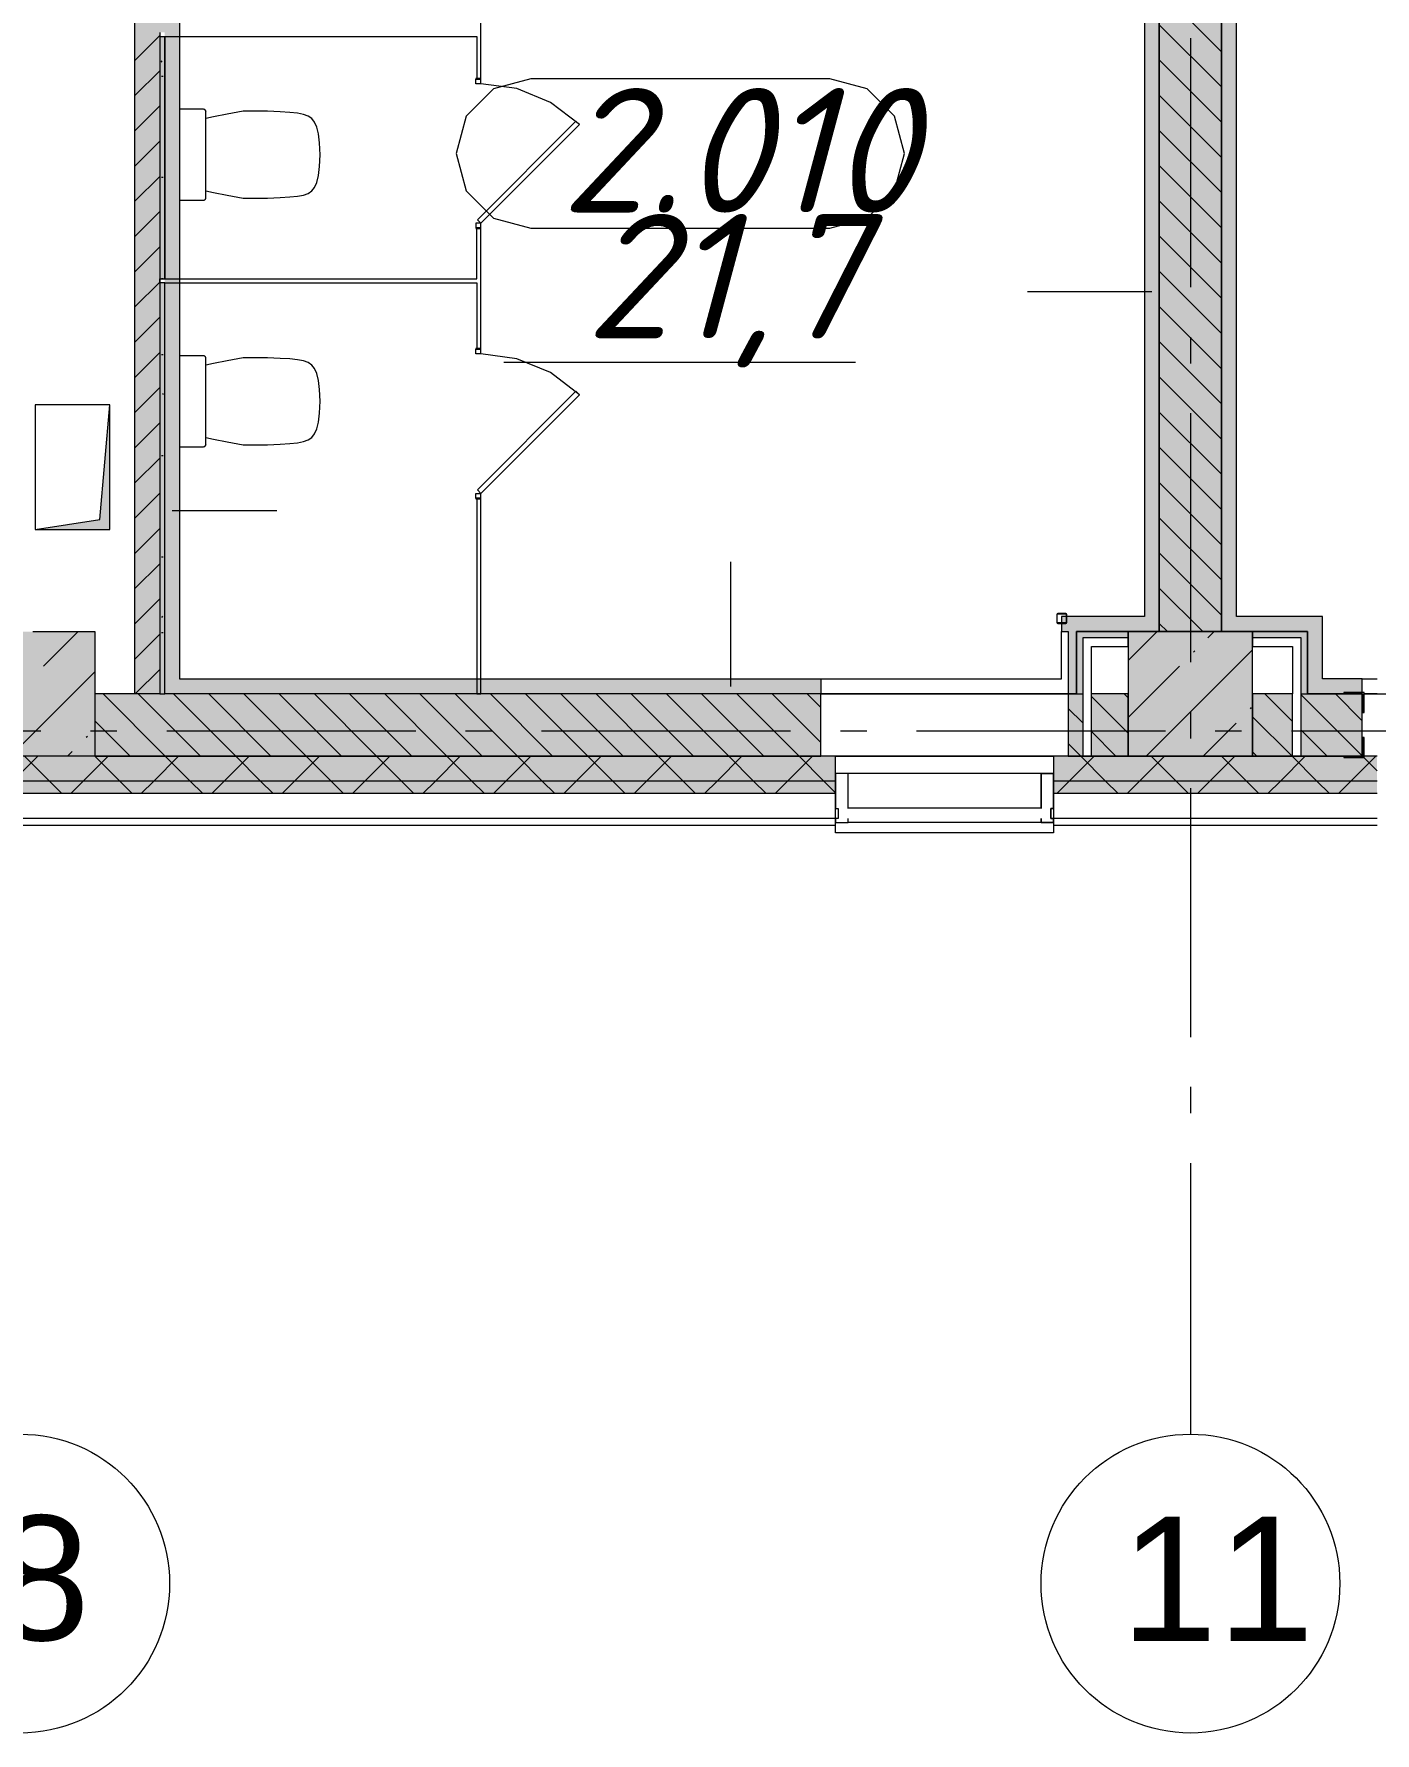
# Model space of a CAD drawing. Header units: millimetres. Extents: x -537608 to 253996, y -217170 to 186033.
# Drawn here: x -352606 to -347220, y -3124 to 3699 of the extents above; entities that cross this region are included whole.
import ezdxf

# ---------------------------------------------------------------- set-up
doc = ezdxf.new("R2010")
doc.units = ezdxf.units.MM
doc.layers.add('PDF _Геометрия', color=7, linetype='Continuous')
doc.layers.add('PDF _Текст', color=7, linetype='Continuous')
doc.layers.add('PDF _Сплошная заливка', color=7, linetype='Continuous', true_color=0xffffff)
doc.styles.add('PDF ArialMT', font='arial.ttf')
doc.styles.add('PDF ISOCPEUR Italic', font='isocpeui.ttf')

msp = doc.modelspace()

# ---------------------------------------------------------------- hatches: boundary and pattern name
at = {"layer": 'PDF _Сплошная заливка', "transparency": 33554559}
h = msp.add_hatch(color=256, dxfattribs=at)
h.paths.add_polyline_path([(-352101.3668, 1049.3435), (-352081.3702, 1049.3435), (-352081.3702, 2699.3441), (-352101.3668, 2699.3441), (-352101.3668, 1678.1138)], flags=0)
h.paths.add_polyline_path([(-352101.3668, 2715.3448), (-352081.3702, 2715.3448), (-352081.3702, 3689.3457), (-352101.3668, 3689.3457), (-352101.3668, 3102.0822)], flags=0)
h.paths.add_polyline_path([(-352101.3668, 3705.3443), (-352081.3702, 3705.3443), (-352081.3702, 4679.3452), (-352101.3668, 4679.3452), (-352101.3668, 3814.0642)], flags=0)
h.paths.add_polyline_path([(-352101.3668, 4779.3435), (-352081.3702, 4779.3435), (-352081.3702, 5129.345), (-352101.3668, 5129.345)], flags=0)
h.paths.add_polyline_path([(-352101.3668, 5229.3454), (-352081.3702, 5229.3454), (-352081.3702, 8549.3454), (-352101.3668, 8549.3454), (-352101.3668, 5238.0326)], flags=0)
for points in [[(-348086.3652, 1299.3446), (-347836.3727, 1299.3446), (-347836.3727, 8299.3443), (-348086.3652, 8299.3443), (-348086.3652, 1678.1138)], [(-352861.3684, 799.3446), (-352361.3662, 799.3446), (-352361.3662, 1299.3446), (-352861.3684, 1299.3446), (-352861.3684, 966.1296)], [(-348211.3657, 799.3446), (-347711.3722, 799.3446), (-347711.3722, 1299.3446), (-348211.3657, 1299.3446), (-348211.3657, 966.1296)]]:
    msp.add_hatch(color=256, dxfattribs=at).paths.add_polyline_path(points)
at = {"layer": 'PDF _Сплошная заливка', "true_color": 0xff7d7d, "transparency": 33554559}
for points in [[(-347776.3656, 1359.3452), (-347776.3656, 8299.3443), (-347836.3727, 8299.3443), (-347836.3727, 1359.3452), (-347816.6086, 1359.3452)], [(-347816.6086, 1299.3446), (-347491.3661, 1299.3446), (-347491.3661, 1359.3452), (-347836.3727, 1359.3452), (-347836.3727, 1299.3446)]]:
    msp.add_hatch(color=11, dxfattribs=at).paths.add_polyline_path(points)
at = {"layer": 'PDF _Сплошная заливка', "true_color": 0x2254ff, "transparency": 33554559}
for points in [[(-352081.3702, 1109.3442), (-352021.3717, 1109.3442), (-352021.3717, 4599.3436), (-352081.3702, 4599.3436), (-352081.3702, 1678.1138)], [(-348146.3723, 1299.3446), (-348086.3652, 1299.3446), (-348086.3652, 4599.3436), (-348146.3723, 4599.3436), (-348146.3723, 1359.3452)], [(-348451.8679, 1299.3446), (-348146.3723, 1299.3446), (-348146.3723, 1359.3452), (-348478.866, 1359.3452), (-348478.866, 1299.3446)], [(-349445.8698, 1049.3435), (-349445.8698, 1109.3442), (-352081.3702, 1109.3442), (-352081.3702, 1049.3435), (-349911.5538, 1049.3435)]]:
    msp.add_hatch(color=160, dxfattribs=at).paths.add_polyline_path(points)
at = {"layer": 'PDF _Сплошная заливка', "true_color": 0xe2e2e2, "transparency": 33554559}
msp.add_hatch(color=254, dxfattribs=at).paths.add_polyline_path([(-352425.4899, 1709.3445), (-352301.3677, 1709.3445), (-352301.3677, 2209.3445), (-352341.3696, 1749.3443), (-352601.369, 1709.3445)])
at = {"layer": 'PDF _Сплошная заливка', "true_color": 0x77b143, "transparency": 33554559}
for points in [[(-348235.5994, 1274.3445), (-348211.3657, 1274.3445), (-348211.3657, 1299.3446), (-348393.8674, 1299.3446), (-348393.8674, 1274.3445), (-348358.8689, 1274.3445)], [(-347516.3662, 1274.3445), (-347491.3661, 1274.3445), (-347491.3661, 1299.3446), (-347711.3722, 1299.3446), (-347711.3722, 1274.3445)], [(-347516.3662, 1049.3435), (-347491.3661, 1049.3435), (-347491.3661, 1274.3445), (-347516.3662, 1274.3445), (-347516.3662, 1239.3438)]]:
    msp.add_hatch(color=75, dxfattribs=at).paths.add_polyline_path(points)
at = {"layer": 'PDF _Сплошная заливка', "true_color": 0xff7d7d, "transparency": 33554559}
h = msp.add_hatch(color=11, dxfattribs=at)
h.paths.add_polyline_path([(-345271.3687, 1049.3435), (-345271.3687, 1109.3442), (-345450.9251, 1109.3442), (-345450.9251, 1049.3435)], flags=0)
h.paths.add_polyline_path([(-347397.6265, 1049.3435), (-347270.9208, 1049.3435), (-347270.9208, 1109.3442), (-347491.3661, 1109.3442), (-347491.3661, 1049.3435)], flags=0)
at = {"layer": 'PDF _Сплошная заливка', "transparency": 33554559}
h = msp.add_hatch(color=256, dxfattribs=at)
h.paths.add_polyline_path([(-349911.5538, 799.3446), (-349445.8698, 799.3446), (-349445.8698, 1049.3435), (-352361.3662, 1049.3435), (-352361.3662, 799.3446), (-351587.5169, 799.3446)], flags=0)
h.paths.add_polyline_path([(-348211.3657, 799.3446), (-348211.3657, 1049.3435), (-348358.8689, 1049.3435), (-348358.8689, 799.3446), (-348235.5994, 799.3446)], flags=0)
h.paths.add_polyline_path([(-348451.8679, 799.3446), (-348393.8674, 799.3446), (-348393.8674, 1049.3435), (-348451.8679, 1049.3435), (-348451.8679, 966.1296)], flags=0)
h = msp.add_hatch(color=256, dxfattribs=at)
h.paths.add_polyline_path([(-345211.3701, 799.3446), (-345211.3701, 1049.3435), (-345450.9251, 1049.3435), (-345450.9251, 799.3446)], flags=0)
h.paths.add_polyline_path([(-347711.3722, 799.3446), (-347551.3646, 799.3446), (-347551.3646, 1049.3435), (-347711.3722, 1049.3435), (-347711.3722, 966.1296)], flags=0)
h.paths.add_polyline_path([(-347270.9208, 799.3446), (-347270.9208, 1049.3435), (-347516.3662, 1049.3435), (-347516.3662, 799.3446), (-347397.6265, 799.3446)], flags=0)
h = msp.add_hatch(color=256, dxfattribs=at)
h.paths.add_polyline_path([(-291511.3559, 699.3442), (-291511.3559, 799.3446), (-297824.3565, 799.3446), (-297824.3565, 699.3442), (-291561.3561, 699.3442)], flags=0)
h.paths.add_polyline_path([(-298961.3577, 699.3442), (-298699.356, 699.3442), (-298699.356, 799.3446), (-298961.3577, 799.3446), (-298961.3577, 787.667)], flags=0)
h.paths.add_polyline_path([(-300942.9067, 699.3442), (-299461.3555, 699.3442), (-299461.3555, 799.3446), (-300942.9067, 799.3446)], flags=0)
h.paths.add_polyline_path([(-301942.9067, 699.3442), (-301942.9067, 799.3446), (-303150.9122, 799.3446), (-303150.9122, 699.3442), (-302146.8044, 699.3442)], flags=0)
h.paths.add_polyline_path([(-307970.9122, 699.3442), (-307970.9122, 799.3446), (-309150.912, 799.3446), (-309150.912, 699.3442), (-308012.6536, 699.3442)], flags=0)
h.paths.add_polyline_path([(-305498.7176, 699.3442), (-304970.9123, 699.3442), (-304970.9123, 799.3446), (-306150.9121, 799.3446), (-306150.9121, 699.3442)], flags=0)
h.paths.add_polyline_path([(-310970.912, 699.3442), (-310970.912, 799.3446), (-312150.9119, 799.3446), (-312150.9119, 699.3442), (-311364.5669, 699.3442)], flags=0)
h.paths.add_polyline_path([(-313970.9119, 699.3442), (-313970.9119, 799.3446), (-315150.9119, 799.3446), (-315150.9119, 699.3442), (-314716.4758, 699.3442)], flags=0)
h.paths.add_polyline_path([(-318150.9161, 699.3442), (-316970.9161, 699.3442), (-316970.9161, 799.3446), (-318150.9161, 799.3446)], flags=0)
h.paths.add_polyline_path([(-320163.3342, 699.3442), (-319970.916, 699.3442), (-319970.916, 799.3446), (-321450.9172, 799.3446), (-321450.9172, 699.3442), (-320582.325, 699.3442)], flags=0)
h.paths.add_polyline_path([(-324450.9171, 699.3442), (-323270.9173, 699.3442), (-323270.9173, 799.3446), (-324450.9171, 799.3446)], flags=0)
h.paths.add_polyline_path([(-326270.9172, 699.3442), (-326270.9172, 799.3446), (-327450.917, 799.3446), (-327450.917, 699.3442), (-326448.1699, 699.3442)], flags=0)
h.paths.add_polyline_path([(-329270.9171, 699.3442), (-329270.9171, 799.3446), (-330450.9212, 799.3446), (-330450.9212, 699.3442), (-329381.0923, 699.3442)], flags=0)
h.paths.add_polyline_path([(-333151.992, 699.3442), (-332270.917, 699.3442), (-332270.917, 799.3446), (-333450.9168, 799.3446), (-333450.9168, 699.3442)], flags=0)
h.paths.add_polyline_path([(-335270.9212, 699.3442), (-335270.9212, 799.3446), (-336450.9211, 799.3446), (-336450.9211, 699.3442), (-335665.928, 699.3442)], flags=0)
h.paths.add_polyline_path([(-338270.9168, 699.3442), (-338270.9168, 799.3446), (-339511.363, 799.3446), (-339511.363, 699.3442), (-339017.8456, 699.3442)], flags=0)
h.paths.add_polyline_path([(-341211.3702, 699.3442), (-341211.3702, 799.3446), (-342511.3672, 799.3446), (-342511.3672, 699.3442), (-341531.7729, 699.3442)], flags=0)
h.paths.add_polyline_path([(-344464.6997, 699.3442), (-344211.3658, 699.3442), (-344211.3658, 799.3446), (-345511.3714, 799.3446), (-345511.3714, 699.3442), (-344883.6905, 699.3442)], flags=0)
h.paths.add_polyline_path([(-348511.367, 699.3442), (-347211.3701, 699.3442), (-347211.3701, 799.3446), (-348511.367, 799.3446)], flags=0)
h.paths.add_polyline_path([(-349911.5538, 699.3442), (-349386.3707, 699.3442), (-349386.3707, 799.3446), (-359224.3735, 799.3446), (-359224.3735, 699.3442), (-351587.5169, 699.3442)], flags=0)
h.paths.add_polyline_path([(-360805.2708, 699.3442), (-360099.3686, 699.3442), (-360099.3686, 799.3446), (-368361.3744, 799.3446), (-368361.3744, 699.3442), (-361643.2523, 699.3442)], flags=0)
h = msp.add_hatch(color=256, dxfattribs=at)
h.paths.add_polyline_path([(-291672.0805, 649.3439), (-291561.3561, 649.3439), (-291561.3561, 699.3442), (-297824.3565, 699.3442), (-297824.3565, 649.3439), (-291688.3546, 649.3439)], flags=0)
h.paths.add_polyline_path([(-299632.8727, 649.3439), (-299461.3555, 649.3439), (-299461.3555, 699.3442), (-300942.9067, 699.3442), (-300942.9067, 649.3439), (-300470.8499, 649.3439)], flags=0)
h.paths.add_polyline_path([(-298699.356, 649.3439), (-298699.356, 699.3442), (-298961.3577, 699.3442), (-298961.3577, 649.3439), (-298794.8955, 649.3439)], flags=0)
h.paths.add_polyline_path([(-301942.9067, 649.3439), (-301942.9067, 699.3442), (-303150.9122, 699.3442), (-303150.9122, 649.3439), (-302146.8044, 649.3439)], flags=0)
h.paths.add_polyline_path([(-304970.9123, 649.3439), (-304970.9123, 699.3442), (-306150.9121, 699.3442), (-306150.9121, 649.3439), (-305498.7176, 649.3439)], flags=0)
h.paths.add_polyline_path([(-307970.9122, 649.3439), (-307970.9122, 699.3442), (-309150.912, 699.3442), (-309150.912, 649.3439), (-308012.6536, 649.3439)], flags=0)
h.paths.add_polyline_path([(-310970.912, 649.3439), (-310970.912, 699.3442), (-312150.9119, 699.3442), (-312150.9119, 649.3439), (-311364.5669, 649.3439)], flags=0)
h.paths.add_polyline_path([(-313970.9119, 649.3439), (-313970.9119, 699.3442), (-315150.9119, 699.3442), (-315150.9119, 649.3439), (-314716.4758, 649.3439)], flags=0)
h.paths.add_polyline_path([(-320163.3342, 649.3439), (-319970.916, 649.3439), (-319970.916, 699.3442), (-321450.9172, 699.3442), (-321450.9172, 649.3439), (-320582.325, 649.3439)], flags=0)
h.paths.add_polyline_path([(-318150.9161, 649.3439), (-316970.9161, 649.3439), (-316970.9161, 699.3442), (-318150.9161, 699.3442)], flags=0)
h.paths.add_polyline_path([(-323270.9173, 649.3439), (-323270.9173, 699.3442), (-324450.9171, 699.3442), (-324450.9171, 649.3439), (-323934.2382, 649.3439)], flags=0)
h.paths.add_polyline_path([(-326448.1699, 649.3439), (-326270.9172, 649.3439), (-326270.9172, 699.3442), (-327450.917, 699.3442), (-327450.917, 649.3439), (-327286.1471, 649.3439)], flags=0)
h.paths.add_polyline_path([(-329381.0923, 649.3439), (-329270.9171, 649.3439), (-329270.9171, 699.3442), (-330450.9212, 699.3442), (-330450.9212, 649.3439), (-329800.0831, 649.3439)], flags=0)
h.paths.add_polyline_path([(-332270.917, 649.3439), (-332270.917, 699.3442), (-333450.9168, 699.3442), (-333450.9168, 649.3439), (-332314.0191, 649.3439)], flags=0)
h.paths.add_polyline_path([(-335665.928, 649.3439), (-335270.9212, 649.3439), (-335270.9212, 699.3442), (-336450.9211, 699.3442), (-336450.9211, 649.3439)], flags=0)
h.paths.add_polyline_path([(-339017.8456, 649.3439), (-338270.9168, 649.3439), (-338270.9168, 699.3442), (-339511.363, 699.3442), (-339511.363, 649.3439)], flags=0)
h.paths.add_polyline_path([(-341531.7729, 649.3439), (-341211.3702, 649.3439), (-341211.3702, 699.3442), (-342511.3672, 699.3442), (-342511.3672, 649.3439), (-342369.7545, 649.3439)], flags=0)
h.paths.add_polyline_path([(-344211.3658, 649.3439), (-344211.3658, 699.3442), (-345511.3714, 699.3442), (-345511.3714, 649.3439), (-344464.6997, 649.3439)], flags=0)
h.paths.add_polyline_path([(-347397.6265, 649.3439), (-347211.3701, 649.3439), (-347211.3701, 699.3442), (-348511.367, 699.3442), (-348511.367, 649.3439), (-348235.5994, 649.3439)], flags=0)
h.paths.add_polyline_path([(-349386.3707, 649.3439), (-349386.3707, 699.3442), (-359224.3735, 699.3442), (-359224.3735, 649.3439), (-349911.5538, 649.3439)], flags=0)
h.paths.add_polyline_path([(-360099.3686, 649.3439), (-360099.3686, 699.3442), (-368461.3748, 699.3442), (-368461.3748, 649.3439), (-360805.2708, 649.3439)], flags=0)

# ---------------------------------------------------------------- linework, layer by layer
at = {"layer": 'PDF _Геометрия', "lineweight": 9}
for p, q in [((-352201.3673, 1049.3435), (-352201.3673, 8549.3454)), ((-347836.3727, 8299.3443), (-347836.3727, 1359.3452)), ((-347836.3727, 1359.3452), (-347836.3727, 8299.3443)), ((-347776.3656, 1359.3452), (-347776.3656, 8239.3458)), ((-348086.3652, 4659.3443), (-348086.3652, 1299.3446)), ((-352021.3717, 4599.3436), (-352021.3717, 1109.3442)), ((-348146.3723, 4599.3436), (-348146.3723, 1359.3452)), ((-348086.3652, 1299.3446), (-348086.3652, 4599.3436)), ((-350811.3682, 3519.3441), (-350811.3682, 3914.3445)), ((-347836.3727, 3627.9929), (-348086.3652, 3877.9919)), ((-352201.3673, 3593.1883), (-352101.3668, 3693.1866)), ((-352101.3668, 3705.3443), (-352101.3668, 3689.3457)), ((-352101.3668, 3705.3443), (-352101.3668, 3689.3457)), ((-352101.3668, 3689.3457), (-352081.3702, 3689.3457)), ((-352101.3668, 3689.3457), (-352101.3668, 2715.3448)), ((-352081.3702, 3689.3457), (-352081.3702, 2715.3448)), ((-352081.3702, 2715.3448), (-352081.3702, 3689.3457)), ((-352081.3702, 3689.3457), (-350827.369, 3689.3457)), ((-350827.369, 3689.3457), (-350827.369, 3519.3441)), ((-347836.3727, 3486.5718), (-348086.3652, 3736.5708)), ((-352201.3673, 3451.7651), (-352101.3668, 3551.7655)), ((-347836.3727, 3345.1486), (-348086.3652, 3595.1497)), ((-350831.3735, 3499.3453), (-350831.3735, 3519.3441)), ((-350811.3682, 3499.3453), (-350831.3735, 3499.3453)), ((-350811.3682, 3499.3453), (-350811.3682, 3519.3441)), ((-350666.4314, 3480.2637), (-350811.3682, 3499.3453)), ((-350531.3722, 3424.3191), (-350666.4314, 3480.2637)), ((-350415.3882, 3335.3247), (-350531.3722, 3424.3191)), ((-347836.3727, 3203.7274), (-348086.3652, 3453.7286)), ((-352201.3673, 3310.3439), (-352101.3668, 3410.3444)), ((-350825.5088, 2953.4874), (-350429.5288, 3349.4674)), ((-350429.5288, 3349.4674), (-350415.3882, 3335.3247)), ((-350415.3882, 3335.3247), (-350811.3682, 2939.3447)), ((-347836.3727, 3062.3063), (-348086.3652, 3312.3074)), ((-352201.3673, 3168.9228), (-352101.3668, 3268.9232)), ((-347836.3727, 2920.8852), (-348086.3652, 3170.8863)), ((-352201.3673, 3027.5017), (-352101.3668, 3127.5021)), ((-347836.3727, 2779.4641), (-348086.3652, 3029.4652)), ((-352201.3673, 2886.0806), (-352101.3668, 2986.081)), ((-350811.3682, 2939.3447), (-350831.3735, 2939.3447)), ((-350831.3735, 2939.3447), (-350831.3735, 2919.3437)), ((-350811.3682, 2939.3447), (-350825.5088, 2953.4874)), ((-350811.3682, 2919.3437), (-350811.3682, 2939.3447)), ((-350827.369, 2715.3448), (-350827.369, 2919.3437)), ((-350811.3682, 2434.3455), (-350811.3682, 2919.3437)), ((-347836.3727, 2638.043), (-348086.3652, 2888.0419)), ((-352201.3673, 2744.6595), (-352101.3668, 2844.6599)), ((-347836.3727, 2496.6219), (-348086.3652, 2746.6208)), ((-352201.3673, 2603.2384), (-352101.3668, 2703.2366)), ((-352101.3668, 2699.3441), (-352101.3668, 2715.3448)), ((-352101.3668, 2715.3448), (-352081.3702, 2715.3448)), ((-352101.3668, 2715.3448), (-352101.3668, 2699.3441)), ((-352081.3702, 2699.3441), (-352101.3668, 2699.3441)), ((-352101.3668, 2699.3441), (-352101.3668, 1049.3435)), ((-352081.3702, 2715.3448), (-350827.369, 2715.3448)), ((-352081.3702, 1109.3442), (-352081.3702, 2699.3441)), ((-352081.3702, 1109.3442), (-352081.3702, 2699.3441)), ((-352081.3702, 2699.3441), (-350827.369, 2699.3441)), ((-350827.369, 2699.3441), (-350827.369, 2434.3455)), ((-348116.3688, 2664.3822), (-348616.3709, 2664.3822)), ((-347836.3727, 2355.2008), (-348086.3652, 2605.1997)), ((-352201.3673, 2461.8172), (-352101.3668, 2561.8155)), ((-347836.3727, 2213.7775), (-348086.3652, 2463.7786)), ((-352201.3673, 2320.394), (-352101.3668, 2420.3943)), ((-350831.3735, 2414.3446), (-350831.3735, 2434.3455)), ((-350811.3682, 2414.3446), (-350831.3735, 2414.3446)), ((-350811.3682, 2414.3446), (-350811.3682, 2434.3455)), ((-350666.4314, 2395.263), (-350811.3682, 2414.3446)), ((-350531.3722, 2339.3184), (-350666.4314, 2395.263)), ((-350415.3882, 2250.3239), (-350531.3722, 2339.3184)), ((-347836.3727, 2072.3564), (-348086.3652, 2322.3574)), ((-352201.3673, 2178.9728), (-352101.3668, 2278.9732)), ((-350825.5088, 1868.4867), (-350429.5288, 2264.4667)), ((-350429.5288, 2264.4667), (-350415.3882, 2250.3239)), ((-350811.3682, 1854.3439), (-350415.3882, 2250.3239)), ((-352201.3673, 2037.5517), (-352101.3668, 2137.5521)), ((-347836.3727, 1930.9353), (-348086.3652, 2180.9363)), ((-352201.3673, 1896.1306), (-352101.3668, 1996.131)), ((-347836.3727, 1789.5141), (-348086.3652, 2039.5152)), ((-352201.3673, 1754.7095), (-352101.3668, 1854.7099)), ((-350831.3735, 1834.3451), (-350831.3735, 1854.3439)), ((-350831.3735, 1854.3439), (-350811.3682, 1854.3439)), ((-350811.3682, 1854.3439), (-350825.5088, 1868.4867)), ((-350811.3682, 1834.3451), (-350811.3682, 1854.3439)), ((-347836.3727, 1648.093), (-348086.3652, 1898.0941)), ((-352051.3666, 1785.5355), (-351630.9032, 1785.5355)), ((-350827.369, 1834.3451), (-350827.369, 1049.3435)), ((-350811.3682, 1049.3435), (-350811.3682, 1834.3451)), ((-352201.3673, 1613.2883), (-352101.3668, 1713.2888)), ((-347836.3727, 1506.6719), (-348086.3652, 1756.6708)), ((-352201.3673, 1471.8672), (-352101.3668, 1571.8655)), ((-349807.6437, 1079.3449), (-349807.6437, 1579.3449)), ((-347836.3727, 1365.2508), (-348086.3652, 1615.2497)), ((-347911.8812, 1299.3446), (-348086.3652, 1473.8285)), ((-352201.3673, 1330.4439), (-352101.3668, 1430.4444)), ((-348497.0455, 1370.9798), (-348498.2168, 1368.153)), ((-348498.2168, 1368.153), (-348498.2168, 1336.1514)), ((-348494.2209, 1372.1531), (-348497.0455, 1370.9798)), ((-348496.2189, 1368.153), (-348495.6332, 1369.5675)), ((-348496.2189, 1336.1514), (-348496.2189, 1368.153)), ((-348495.6332, 1369.5675), (-348494.2209, 1370.153)), ((-348462.2194, 1372.1531), (-348494.2209, 1372.1531)), ((-348494.2209, 1370.153), (-348462.2194, 1370.153)), ((-348459.3861, 1370.9798), (-348462.2194, 1372.1531)), ((-348462.2194, 1370.153), (-348460.807, 1369.5675)), ((-348460.807, 1369.5675), (-348460.2128, 1368.153)), ((-348460.2128, 1368.153), (-348460.2128, 1336.1514)), ((-348458.2149, 1368.153), (-348459.3861, 1370.9798)), ((-348458.2149, 1336.1514), (-348458.2149, 1368.153)), ((-352611.3673, 1299.3446), (-352361.3662, 1299.3446)), ((-352567.6107, 1160.2874), (-352428.5471, 1299.3446)), ((-352361.3662, 1299.3446), (-352361.3662, 1049.3435)), ((-348498.2168, 1336.1514), (-348497.0455, 1333.3246)), ((-348497.0455, 1333.3246), (-348494.2209, 1332.1534)), ((-348495.6332, 1334.7391), (-348496.2189, 1336.1514)), ((-348494.2209, 1334.1535), (-348495.6332, 1334.7391)), ((-348462.2194, 1334.1535), (-348494.2209, 1334.1535)), ((-348494.2209, 1332.1534), (-348462.2194, 1332.1534)), ((-348146.3723, 1359.3452), (-348478.866, 1359.3452)), ((-348478.866, 1359.3452), (-348478.866, 1299.3446)), ((-348478.866, 1109.3442), (-348478.866, 1299.3446)), ((-348478.866, 1299.3446), (-348451.8679, 1299.3446)), ((-348460.807, 1334.7391), (-348462.2194, 1334.1535)), ((-348462.2194, 1332.1534), (-348459.3861, 1333.3246)), ((-348460.2128, 1336.1514), (-348460.807, 1334.7391)), ((-348459.3861, 1333.3246), (-348458.2149, 1336.1514)), ((-348451.8679, 1299.3446), (-348451.8679, 1049.3435)), ((-348418.8675, 1049.3435), (-348418.8675, 1299.3446)), ((-348418.8675, 1299.3446), (-348146.3723, 1299.3446)), ((-348393.8674, 1299.3446), (-348418.8675, 1299.3446)), ((-348418.8675, 1299.3446), (-348418.8675, 1049.3435)), ((-348358.8689, 1299.3446), (-348393.8674, 1299.3446)), ((-348211.3657, 1299.3446), (-348358.8689, 1299.3446)), ((-348211.3657, 1182.6544), (-348094.6756, 1299.3446)), ((-347711.3722, 1299.3446), (-348211.3657, 1299.3446)), ((-348211.3657, 1299.3446), (-348211.3657, 799.3446)), ((-348211.3657, 1274.3445), (-348211.3657, 1299.3446)), ((-348146.3723, 1299.3446), (-348086.3652, 1299.3446)), ((-348053.3044, 1299.3446), (-348086.3652, 1332.4074)), ((-348086.3652, 1299.3446), (-347836.3727, 1299.3446)), ((-347891.5831, 1274.338), (-347866.583, 1299.3446)), ((-347836.3727, 1299.3446), (-347836.3727, 1359.3452)), ((-347836.3727, 1359.3452), (-347836.3727, 1299.3446)), ((-347836.3727, 1299.3446), (-347491.3661, 1299.3446)), ((-347491.3661, 1359.3452), (-347776.3656, 1359.3452)), ((-347711.3722, 799.3446), (-347711.3722, 1299.3446)), ((-347491.3661, 1299.3446), (-347711.3722, 1299.3446)), ((-347711.3722, 1299.3446), (-347711.3722, 1274.3445)), ((-347431.3675, 1359.3452), (-347491.3661, 1359.3452)), ((-347491.3661, 1299.3446), (-347491.3661, 1109.3442)), ((-347491.3661, 1274.3445), (-347491.3661, 1299.3446)), ((-347431.3675, 1109.3442), (-347431.3675, 1359.3452)), ((-352201.3673, 1189.0228), (-352101.3668, 1289.0233)), ((-348358.8689, 1274.3445), (-348393.8674, 1274.3445)), ((-348393.8674, 1274.3445), (-348393.8674, 1049.3435)), ((-348211.3657, 1274.3445), (-348358.8689, 1274.3445)), ((-348358.8689, 1049.3435), (-348358.8689, 1239.3438)), ((-348358.8689, 1239.3438), (-348211.3657, 1239.3438)), ((-348211.3657, 1239.3438), (-348211.3657, 1274.3445)), ((-347711.3722, 1274.3445), (-347711.3722, 1239.3438)), ((-347516.3662, 1274.3445), (-347711.3722, 1274.3445)), ((-347711.3722, 1239.3438), (-347551.3646, 1239.3438)), ((-347551.3646, 1239.3438), (-347551.3646, 1049.3435)), ((-347516.3662, 1239.3438), (-347516.3662, 1274.3445)), ((-347516.3662, 1049.3435), (-347516.3662, 1239.3438)), ((-347491.3661, 1239.3438), (-347491.3661, 1274.3445)), ((-347491.3661, 1049.3435), (-347491.3661, 1239.3438)), ((-348211.3657, 954.5553), (-348005.638, 1160.2874)), ((-348138.4839, 799.3446), (-347711.3722, 1226.4563)), ((-347948.6106, 1217.3127), (-347943.8655, 1222.0535)), ((-352700.4566, 799.3446), (-352361.3662, 1138.4262)), ((-352199.6277, 1049.3435), (-352101.3668, 1147.6021)), ((-352081.3702, 1049.3435), (-352081.3702, 1109.3442)), ((-352081.3702, 1049.3435), (-352081.3702, 1109.3442)), ((-352021.3717, 1109.3442), (-349445.8698, 1109.3442)), ((-349445.8698, 1109.3442), (-349445.8698, 1049.3435)), ((-349445.8698, 1109.3442), (-349386.3707, 1109.3442)), ((-349386.3707, 1109.3442), (-348511.367, 1109.3442)), ((-348511.367, 1109.3442), (-348478.866, 1109.3442)), ((-347491.3661, 1109.3442), (-347491.3661, 1049.3435)), ((-347270.9208, 1109.3442), (-347431.3675, 1109.3442)), ((-347270.9208, 1049.3435), (-347270.9208, 1109.3442)), ((-347270.9208, 1109.3442), (-347211.3701, 1109.3442)), ((-352361.3662, 1049.3435), (-352361.3662, 799.3446)), ((-352201.3673, 1049.3435), (-352361.3662, 1049.3435)), ((-352361.3662, 1049.3435), (-352361.3662, 799.3446)), ((-352078.7867, 799.3446), (-352328.7877, 1049.3435)), ((-352101.3668, 1049.3435), (-352201.3673, 1049.3435)), ((-351937.372, 799.3446), (-352187.3644, 1049.3435)), ((-352101.3668, 1049.3435), (-352081.3702, 1049.3435)), ((-350827.369, 1049.3435), (-352081.3702, 1049.3435)), ((-350827.369, 1049.3435), (-352081.3702, 1049.3435)), ((-351795.9488, 799.3446), (-352045.9498, 1049.3435)), ((-351654.5255, 799.3446), (-351904.5265, 1049.3435)), ((-351513.1022, 799.3446), (-351763.1033, 1049.3435)), ((-351371.6789, 799.3446), (-351621.68, 1049.3435)), ((-351230.2643, 799.3446), (-351480.2653, 1049.3435)), ((-351088.841, 799.3446), (-351338.8421, 1049.3435)), ((-350947.4177, 799.3446), (-351197.4188, 1049.3435)), ((-350805.9944, 799.3446), (-351055.9955, 1049.3435)), ((-350664.5798, 799.3446), (-350914.5723, 1049.3435)), ((-350827.369, 1049.3435), (-350811.3682, 1049.3435)), ((-350811.3682, 1049.3435), (-350827.369, 1049.3435)), ((-349445.8698, 1049.3435), (-350811.3682, 1049.3435)), ((-349445.8698, 1049.3435), (-350811.3682, 1049.3435)), ((-350523.1565, 799.3446), (-350773.1576, 1049.3435)), ((-350381.7332, 799.3446), (-350631.7343, 1049.3435)), ((-350240.31, 799.3446), (-350490.3111, 1049.3435)), ((-350098.8867, 799.3446), (-350348.8878, 1049.3435)), ((-349957.472, 799.3446), (-350207.4731, 1049.3435)), ((-349816.0488, 799.3446), (-350066.0499, 1049.3435)), ((-349674.6255, 799.3446), (-349924.6266, 1049.3435)), ((-349533.2022, 799.3446), (-349783.2033, 1049.3435)), ((-349445.8698, 853.4289), (-349641.7801, 1049.3435)), ((-349445.8698, 994.85), (-349500.3654, 1049.3435)), ((-349445.8698, 1049.3435), (-348451.8679, 1049.3435)), ((-349386.3707, 1049.3435), (-349445.8698, 1049.3435)), ((-349445.8698, 799.3446), (-349445.8698, 1049.3435)), ((-348511.367, 1049.3435), (-349386.3707, 1049.3435)), ((-348478.866, 1049.3435), (-348511.367, 1049.3435)), ((-348451.8679, 1049.3435), (-348478.866, 1049.3435)), ((-348451.8679, 1049.3435), (-348418.8675, 1049.3435)), ((-348418.8675, 1049.3435), (-348451.8679, 1049.3435)), ((-348451.8679, 1049.3435), (-348451.8679, 799.3446)), ((-348418.8675, 1049.3435), (-348393.8674, 1049.3435)), ((-348393.8674, 1049.3435), (-348393.8674, 799.3446)), ((-348211.3657, 1049.3435), (-348358.8689, 1049.3435)), ((-348358.8689, 799.3446), (-348358.8689, 1049.3435)), ((-348211.3657, 891.7214), (-348358.8689, 1039.2224)), ((-348211.3657, 1033.1425), (-348227.5732, 1049.3435)), ((-348211.3657, 799.3446), (-348211.3657, 1049.3435)), ((-347551.3646, 1049.3435), (-347711.3722, 1049.3435)), ((-347711.3722, 1049.3435), (-347711.3722, 799.3446)), ((-347551.3646, 938.828), (-347661.8801, 1049.3435)), ((-347551.3646, 799.3446), (-347551.3646, 1049.3435)), ((-347516.3662, 799.3446), (-347516.3662, 1049.3435)), ((-347516.3662, 1049.3435), (-347491.3661, 1049.3435)), ((-347270.9208, 799.8031), (-347516.3662, 1045.2507)), ((-347491.3661, 1049.3435), (-347270.9208, 1049.3435)), ((-347270.9208, 1049.3435), (-347491.3661, 1049.3435)), ((-347270.9208, 941.2242), (-347379.0421, 1049.3435)), ((-347270.9208, 799.3446), (-347270.9208, 1049.3435)), ((-347263.9194, 1049.3435), (-345455.9199, 1049.3435)), ((-347211.3701, 1049.3435), (-347263.9194, 1049.3435)), ((-348393.8674, 932.7997), (-348451.8679, 990.8004)), ((-347720.5093, 989.2136), (-347715.7729, 993.9565)), ((-347553.3023, 799.3446), (-347711.3722, 957.408)), ((-352220.21, 799.3446), (-352361.3662, 940.503)), ((-348260.41, 799.3446), (-348358.8689, 897.8013)), ((-347910.3827, 799.3446), (-347777.5368, 932.1905)), ((-347411.8876, 799.3446), (-347516.3662, 903.8296)), ((-352396.5369, 875.1652), (-352391.7918, 879.9059)), ((-348401.8333, 799.3446), (-348451.8679, 849.3792)), ((-349386.3707, 799.3446), (-359224.3735, 799.3446)), ((-352361.3662, 799.3446), (-352861.3684, 799.3446)), ((-352691.0525, 699.3442), (-352591.052, 799.3446)), ((-352544.4793, 699.3442), (-352644.4712, 799.3446)), ((-352472.3553, 799.3446), (-352453.5558, 818.1398)), ((-352408.2059, 699.3442), (-352308.2055, 799.3446)), ((-352261.6328, 699.3442), (-352361.6332, 799.3446)), ((-352361.3662, 799.3446), (-349445.8698, 799.3446)), ((-352125.368, 699.3442), (-352025.3676, 799.3446)), ((-351978.7863, 699.3442), (-352078.7867, 799.3446)), ((-351842.5214, 699.3442), (-351742.5211, 799.3446)), ((-351695.9483, 699.3442), (-351795.9488, 799.3446)), ((-351559.6749, 699.3442), (-351459.6745, 799.3446)), ((-351413.1018, 699.3442), (-351513.1022, 799.3446)), ((-351276.837, 699.3442), (-351176.8366, 799.3446)), ((-351130.2639, 699.3442), (-351230.2643, 799.3446)), ((-350993.9904, 699.3442), (-350893.99, 799.3446)), ((-350847.4173, 699.3442), (-350947.4177, 799.3446)), ((-350711.1525, 699.3442), (-350611.1521, 799.3446)), ((-350564.5794, 699.3442), (-350664.5798, 799.3446)), ((-350428.3059, 699.3442), (-350328.3055, 799.3446)), ((-350281.7328, 699.3442), (-350381.7332, 799.3446)), ((-350145.468, 699.3442), (-350045.4676, 799.3446)), ((-349998.8863, 699.3442), (-350098.8867, 799.3446)), ((-349862.6215, 699.3442), (-349762.621, 799.3446)), ((-349716.0484, 699.3442), (-349816.0488, 799.3446)), ((-349579.7749, 699.3442), (-349479.7745, 799.3446)), ((-349433.2018, 699.3442), (-349533.2022, 799.3446)), ((-349386.3707, 699.3442), (-349386.3707, 799.3446)), ((-349386.3707, 799.3446), (-348511.367, 799.3446)), ((-348511.367, 799.3446), (-349386.3707, 799.3446)), ((-347211.3701, 799.3446), (-348511.367, 799.3446)), ((-348511.367, 799.3446), (-348511.367, 699.3442)), ((-348451.8679, 799.3446), (-348393.8674, 799.3446)), ((-348448.406, 699.3442), (-348348.4056, 799.3446)), ((-348301.8328, 699.3442), (-348401.8333, 799.3446)), ((-348393.8674, 799.3446), (-348358.8689, 799.3446)), ((-348358.8689, 799.3446), (-348211.3657, 799.3446)), ((-348211.3657, 799.3446), (-347711.3722, 799.3446)), ((-348165.5681, 699.3442), (-348065.5676, 799.3446)), ((-348018.9949, 699.3442), (-348118.9868, 799.3446)), ((-347882.7216, 699.3442), (-347782.7211, 799.3446)), ((-347736.1484, 699.3442), (-347836.1488, 799.3446)), ((-347694.7256, 799.3446), (-347711.3722, 815.9869)), ((-347711.3722, 799.3446), (-347551.3646, 799.3446)), ((-347599.875, 699.3442), (-347499.8832, 799.3446)), ((-347453.3019, 699.3442), (-347553.3023, 799.3446)), ((-347551.3646, 799.3446), (-347516.3662, 799.3446)), ((-347516.3662, 799.3446), (-347270.9208, 799.3446)), ((-347317.0371, 699.3442), (-347217.0366, 799.3446)), ((-347211.3701, 740.2502), (-347270.4644, 799.3446)), ((-349386.3707, 699.3442), (-359224.3735, 699.3442)), ((-352494.4791, 649.3439), (-352544.4793, 699.3442)), ((-352458.2061, 649.3439), (-352408.2059, 699.3442)), ((-352211.6326, 649.3439), (-352261.6328, 699.3442)), ((-352175.3596, 649.3439), (-352125.368, 699.3442)), ((-351928.786, 649.3439), (-351978.7863, 699.3442)), ((-351892.5216, 649.3439), (-351842.5214, 699.3442)), ((-351645.9481, 649.3439), (-351695.9483, 699.3442)), ((-351609.6751, 649.3439), (-351559.6749, 699.3442)), ((-351363.1016, 649.3439), (-351413.1018, 699.3442)), ((-351326.8372, 649.3439), (-351276.837, 699.3442)), ((-351080.2636, 649.3439), (-351130.2639, 699.3442)), ((-351043.9906, 649.3439), (-350993.9904, 699.3442)), ((-350797.4171, 649.3439), (-350847.4173, 699.3442)), ((-350761.1527, 649.3439), (-350711.1525, 699.3442)), ((-350514.5792, 649.3439), (-350564.5794, 699.3442)), ((-350478.3062, 649.3439), (-350428.3059, 699.3442)), ((-350231.7326, 649.3439), (-350281.7328, 699.3442)), ((-350195.4682, 649.3439), (-350145.468, 699.3442)), ((-349948.8861, 649.3439), (-349998.8863, 699.3442)), ((-349912.6217, 649.3439), (-349862.6215, 699.3442)), ((-349666.0482, 649.3439), (-349716.0484, 699.3442)), ((-349629.7752, 649.3439), (-349579.7749, 699.3442)), ((-349386.3707, 652.5087), (-349433.2018, 699.3442)), ((-349336.3705, 729.3434), (-349386.3707, 729.3434)), ((-349386.3707, 729.3434), (-349386.3707, 589.3432)), ((-349386.3707, 649.3439), (-349386.3707, 699.3442)), ((-348561.3672, 729.3434), (-349336.3705, 729.3434)), ((-349336.3705, 589.3432), (-349336.3705, 729.3434)), ((-348511.367, 729.3434), (-348561.3672, 729.3434)), ((-348561.3672, 729.3434), (-348561.3672, 589.3432)), ((-348561.3672, 589.3432), (-348561.3672, 729.3434)), ((-348561.3672, 729.3434), (-348511.367, 729.3434)), ((-348511.367, 589.3432), (-348511.367, 729.3434)), ((-348511.367, 729.3434), (-348511.367, 589.3432)), ((-348511.367, 699.3442), (-348511.367, 649.3439)), ((-347211.3701, 699.3442), (-348511.367, 699.3442)), ((-348498.4062, 649.3439), (-348448.406, 699.3442)), ((-348251.8326, 649.3439), (-348301.8328, 699.3442)), ((-348215.5683, 649.3439), (-348165.5681, 699.3442)), ((-347968.9947, 649.3439), (-348018.9949, 699.3442)), ((-347932.7218, 649.3439), (-347882.7216, 699.3442)), ((-347686.1482, 649.3439), (-347736.1484, 699.3442)), ((-347649.8752, 649.3439), (-347599.875, 699.3442)), ((-347403.3016, 649.3439), (-347453.3019, 699.3442)), ((-347367.0373, 649.3439), (-347317.0371, 699.3442)), ((-349386.3707, 649.3439), (-359224.3735, 649.3439)), ((-349386.3707, 549.3435), (-349386.3707, 649.3439)), ((-348511.367, 649.3439), (-348511.367, 549.3435)), ((-347211.3701, 649.3439), (-348511.367, 649.3439)), ((-349386.3707, 549.3435), (-359224.3735, 549.3435)), ((-349386.3707, 589.3432), (-349376.3724, 589.3432)), ((-349386.3707, 522.3433), (-349386.3707, 549.3435)), ((-349376.3724, 549.3435), (-349386.3707, 549.3435)), ((-349386.3707, 549.3435), (-349386.3707, 532.3438)), ((-349376.3724, 589.3432), (-349376.3724, 549.3435)), ((-349336.3705, 532.3438), (-349336.3705, 549.3435)), ((-348561.3672, 532.3438), (-348561.3672, 549.3435)), ((-348561.3672, 549.3435), (-348561.3672, 532.3438)), ((-348521.3653, 549.3435), (-348521.3653, 589.3432)), ((-348521.3653, 589.3432), (-348511.367, 589.3432)), ((-348511.367, 589.3432), (-348521.3653, 589.3432)), ((-348521.3653, 589.3432), (-348521.3653, 549.3435)), ((-348511.367, 549.3435), (-348521.3653, 549.3435)), ((-348521.3653, 549.3435), (-348511.367, 549.3435)), ((-348511.367, 549.3435), (-348511.367, 522.3433)), ((-347211.3701, 549.3435), (-348511.367, 549.3435)), ((-348511.367, 549.3435), (-348511.367, 532.3438)), ((-348511.367, 532.3438), (-348511.367, 549.3435)), ((-359224.3735, 522.3433), (-349386.3707, 522.3433)), ((-349386.3707, 532.3438), (-349336.3705, 532.3438)), ((-348561.3672, 532.3438), (-349336.3705, 532.3438)), ((-348511.367, 532.3438), (-348561.3672, 532.3438)), ((-348561.3672, 532.3438), (-348511.367, 532.3438)), ((-348511.367, 522.3433), (-347211.3701, 522.3433))]:
    msp.add_line(p, q, dxfattribs=at)
at = {"layer": 'PDF _Геометрия', "color": 253, "lineweight": 9, "true_color": 0xaaaaaa}
for p, q in [((-347961.3647, 3682.3464), (-347961.3647, 2682.3443)), ((-350610.0756, 3518.9114), (-350760.0762, 3478.7179)), ((-349410.0791, 3518.9114), (-350610.0756, 3518.9114)), ((-349260.0784, 3478.7179), (-349410.0791, 3518.9114)), ((-350760.0762, 3478.7179), (-350869.8855, 3368.9107)), ((-349150.2692, 3368.9107), (-349260.0784, 3478.7179)), ((-351925.5652, 3396.8453), (-352021.3717, 3396.8453)), ((-351922.9731, 3396.503), (-351925.5652, 3396.8453)), ((-351920.5617, 3395.504), (-351922.9731, 3396.503)), ((-351922.9731, 3396.503), (-351920.5617, 3395.504)), ((-351918.4949, 3393.9151), (-351920.5617, 3395.504)), ((-351920.5617, 3395.504), (-351918.4949, 3393.9151)), ((-351916.9017, 3391.844), (-351918.4949, 3393.9151)), ((-351918.4949, 3393.9151), (-351916.9017, 3391.844)), ((-351915.9027, 3389.4327), (-351916.9017, 3391.844)), ((-351916.9017, 3391.844), (-351915.9027, 3389.4327)), ((-351915.5669, 3386.8449), (-351915.9027, 3389.4327)), ((-351915.5669, 3041.8446), (-351915.5669, 3386.8449)), ((-351884.9949, 3365.972), (-351915.5669, 3359.4356)), ((-351830.1893, 3376.8422), (-351884.9949, 3365.972)), ((-351765.7471, 3389.3444), (-351830.1893, 3376.8422)), ((-351667.9427, 3389.3444), (-351765.7471, 3389.3444)), ((-351618.1233, 3386.6102), (-351667.9427, 3389.3444)), ((-351578.5003, 3384.0675), (-351618.1233, 3386.6102)), ((-351547.515, 3380.907), (-351578.5003, 3384.0675)), ((-351523.5914, 3376.3126), (-351547.515, 3380.907)), ((-351505.1793, 3369.4769), (-351523.5914, 3376.3126)), ((-351490.7201, 3359.5755), (-351505.1793, 3369.4769)), ((-351479.2147, 3345.4392), (-351490.7201, 3359.5755)), ((-351470.3531, 3325.4706), (-351479.2147, 3345.4392)), ((-350869.8855, 3368.9107), (-350910.0769, 3218.9101)), ((-349110.0778, 3218.9101), (-349150.2692, 3368.9107)), ((-351463.8598, 3298.0462), (-351470.3531, 3325.4706)), ((-351459.4419, 3261.5451), (-351463.8598, 3298.0462)), ((-351456.8326, 3214.3437), (-351459.4419, 3261.5451)), ((-351459.4419, 3167.1445), (-351456.8326, 3214.3437)), ((-350910.0769, 3218.9101), (-350869.8855, 3068.9095)), ((-349150.2692, 3068.9095), (-349110.0778, 3218.9101)), ((-351463.8598, 3130.6433), (-351459.4419, 3167.1445)), ((-351490.7201, 3069.114), (-351479.2147, 3083.2503)), ((-351479.2147, 3083.2503), (-351470.3531, 3103.2189)), ((-351470.3531, 3103.2189), (-351463.8598, 3130.6433)), ((-352021.3717, 3031.8442), (-351925.5652, 3031.8442)), ((-351925.5652, 3031.8442), (-351922.9731, 3032.1844)), ((-351922.9731, 3032.1844), (-351920.5617, 3033.1833)), ((-351920.5617, 3033.1833), (-351922.9731, 3032.1844)), ((-351920.5617, 3033.1833), (-351918.4949, 3034.7743)), ((-351918.4949, 3034.7743), (-351920.5617, 3033.1833)), ((-351918.4949, 3034.7743), (-351916.9017, 3036.8455)), ((-351916.9017, 3036.8455), (-351918.4949, 3034.7743)), ((-351916.9017, 3036.8455), (-351915.9027, 3039.2568)), ((-351915.9027, 3039.2568), (-351916.9017, 3036.8455)), ((-351915.9027, 3039.2568), (-351915.5669, 3041.8446)), ((-351915.5669, 3069.254), (-351884.9949, 3062.7175)), ((-351884.9949, 3062.7175), (-351830.1893, 3051.8473)), ((-351830.1893, 3051.8473), (-351765.7471, 3039.3451)), ((-351765.7471, 3039.3451), (-351667.9427, 3039.3451)), ((-351667.9427, 3039.3451), (-351618.1233, 3042.0794)), ((-351618.1233, 3042.0794), (-351578.5003, 3044.6198)), ((-351578.5003, 3044.6198), (-351547.515, 3047.7825)), ((-351547.515, 3047.7825), (-351523.5914, 3052.3748)), ((-351523.5914, 3052.3748), (-351505.1793, 3059.2126)), ((-351505.1793, 3059.2126), (-351490.7201, 3069.114)), ((-350869.8855, 3068.9095), (-350760.0762, 2959.1023)), ((-349260.0784, 2959.1023), (-349150.2692, 3068.9095)), ((-350760.0762, 2959.1023), (-350610.0756, 2918.911)), ((-349410.0791, 2918.911), (-349260.0784, 2959.1023)), ((-350610.0756, 2918.911), (-349410.0791, 2918.911)), ((-347961.3647, 2482.3457), (-347961.3647, 2376.5128)), ((-351925.5652, 2406.8437), (-352021.3717, 2406.8437)), ((-351922.9731, 2406.5035), (-351925.5652, 2406.8437)), ((-351920.5617, 2405.5046), (-351922.9731, 2406.5035)), ((-351922.9731, 2406.5035), (-351920.5617, 2405.5046)), ((-351918.4949, 2403.9157), (-351920.5617, 2405.5046)), ((-351920.5617, 2405.5046), (-351918.4949, 2403.9157)), ((-351916.9017, 2401.8445), (-351918.4949, 2403.9157)), ((-351918.4949, 2403.9157), (-351916.9017, 2401.8445)), ((-351915.9027, 2399.4332), (-351916.9017, 2401.8445)), ((-351916.9017, 2401.8445), (-351915.9027, 2399.4332)), ((-351915.5669, 2396.8454), (-351915.9027, 2399.4332)), ((-351915.5669, 2051.8452), (-351915.5669, 2396.8454)), ((-351765.7471, 2399.3449), (-351830.1893, 2386.8406)), ((-351667.9427, 2399.3449), (-351765.7471, 2399.3449)), ((-351618.1233, 2396.6107), (-351667.9427, 2399.3449)), ((-351578.5003, 2394.068), (-351618.1233, 2396.6107)), ((-351547.515, 2390.9075), (-351578.5003, 2394.068)), ((-351523.5914, 2386.3131), (-351547.515, 2390.9075)), ((-351884.9949, 2375.9703), (-351915.5669, 2369.4339)), ((-351830.1893, 2386.8406), (-351884.9949, 2375.9703)), ((-351505.1793, 2379.4775), (-351523.5914, 2386.3131)), ((-351490.7201, 2369.576), (-351505.1793, 2379.4775)), ((-351479.2147, 2355.4397), (-351490.7201, 2369.576)), ((-351470.3531, 2335.4689), (-351479.2147, 2355.4397)), ((-351463.8598, 2308.0446), (-351470.3531, 2335.4689)), ((-350719.1185, 2380.8748), (-349306.2034, 2380.8748)), ((-351459.4419, 2271.5455), (-351463.8598, 2308.0446)), ((-351456.8326, 2224.3442), (-351459.4419, 2271.5455)), ((-352301.3677, 2209.3445), (-352601.369, 2209.3445)), ((-352601.369, 2209.3445), (-352601.369, 1709.3445)), ((-352341.3696, 1749.3443), (-352301.3677, 2209.3445)), ((-352301.3677, 1709.3445), (-352301.3677, 2209.3445)), ((-351459.4419, 2177.1449), (-351456.8326, 2224.3442)), ((-351470.3531, 2113.2194), (-351463.8598, 2140.6438)), ((-351463.8598, 2140.6438), (-351459.4419, 2177.1449)), ((-347961.3647, 2176.512), (-347961.3647, 1176.512)), ((-351916.9017, 2046.8438), (-351915.9027, 2049.2552)), ((-351915.9027, 2049.2552), (-351916.9017, 2046.8438)), ((-351915.9027, 2049.2552), (-351915.5669, 2051.8452)), ((-351915.5669, 2079.2544), (-351884.9949, 2072.7181)), ((-351884.9949, 2072.7181), (-351830.1893, 2061.8478)), ((-351830.1893, 2061.8478), (-351765.7471, 2049.3434)), ((-351765.7471, 2049.3434), (-351667.9427, 2049.3434)), ((-351667.9427, 2049.3434), (-351618.1233, 2052.0777)), ((-351618.1233, 2052.0777), (-351578.5003, 2054.6203)), ((-351578.5003, 2054.6203), (-351547.515, 2057.783)), ((-351547.515, 2057.783), (-351523.5914, 2062.3753)), ((-351523.5914, 2062.3753), (-351505.1793, 2069.2109)), ((-351505.1793, 2069.2109), (-351490.7201, 2079.1123)), ((-351490.7201, 2079.1123), (-351479.2147, 2093.2508)), ((-351479.2147, 2093.2508), (-351470.3531, 2113.2194)), ((-352021.3717, 2041.8447), (-351925.5652, 2041.8447)), ((-351925.5652, 2041.8447), (-351922.9731, 2042.1848)), ((-351922.9731, 2042.1848), (-351920.5617, 2043.1838)), ((-351920.5617, 2043.1838), (-351922.9731, 2042.1848)), ((-351920.5617, 2043.1838), (-351918.4949, 2044.7727)), ((-351918.4949, 2044.7727), (-351920.5617, 2043.1838)), ((-351918.4949, 2044.7727), (-351916.9017, 2046.8438)), ((-351916.9017, 2046.8438), (-351918.4949, 2044.7727)), ((-352601.369, 1709.3445), (-352341.3696, 1749.3443)), ((-352601.369, 1709.3445), (-352301.3677, 1709.3445)), ((-347961.3647, 976.5111), (-347961.3647, 870.6784)), ((-352578.9697, 899.3449), (-353578.9653, 899.3449)), ((-352273.1296, 899.3449), (-352378.9688, 899.3449)), ((-351073.133, 899.3449), (-352073.1373, 899.3449)), ((-350767.3015, 899.3449), (-350873.1322, 899.3449)), ((-349567.2965, 899.3449), (-350567.3007, 899.3449)), ((-349261.465, 899.3449), (-349367.2956, 899.3449)), ((-348061.4684, 899.3449), (-349061.4641, 899.3449)), ((-347755.6283, 899.3449), (-347861.4676, 899.3449)), ((-346555.6318, 899.3449), (-347555.6361, 899.3449)), ((-347961.3647, 670.6775), (-347961.3647, -329.3225)), ((-349336.3705, 591.3433), (-348561.3672, 591.3433)), ((-349386.3707, 491.3451), (-349386.3707, 522.3433)), ((-348511.367, 491.3451), (-349386.3707, 491.3451)), ((-348511.367, 522.3433), (-348511.367, 491.3451)), ((-347961.3647, -529.3211), (-347961.3647, -635.1561)), ((-347961.3647, -835.1548), (-347961.3647, -1923.7337))]:
    msp.add_line(p, q, dxfattribs=at)
at = {"layer": 'PDF _Геометрия', "color": 8, "lineweight": 9, "true_color": 0x787878}
for p, q in [((-352092.9876, 3592.0968), (-352096.3375, 3586.2881)), ((-352093.7712, 3530.3026), (-352087.0627, 3530.3026)), ((-352093.7712, 3123.9024), (-352087.0627, 3123.9024)), ((-352093.7712, 2717.5021), (-352087.0627, 2717.5021)), ((-352093.7712, 2412.7019), (-352087.0627, 2412.7019)), ((-352085.6417, 2250.1968), (-352088.9916, 2256.0056)), ((-352093.7712, 2006.3016), (-352087.0627, 2006.3016)), ((-352093.7712, 1599.9013), (-352087.0627, 1599.9013)), ((-352090.3179, 1361.5197), (-352093.6679, 1355.7132)), ((-352093.7712, 1295.1032), (-352087.0627, 1295.1032))]:
    msp.add_line(p, q, dxfattribs=at)
at = {"layer": 'PDF _Геометрия', "lineweight": 30}
for p, q in [((-350831.3735, 3519.3441), (-350811.3682, 3519.3441)), ((-350811.3682, 2919.3437), (-350831.3735, 2919.3437)), ((-350831.3735, 2434.3455), (-350811.3682, 2434.3455)), ((-350811.3682, 1834.3451), (-350831.3735, 1834.3451))]:
    msp.add_line(p, q, dxfattribs=at)
at = {"layer": 'PDF _Геометрия', "color": 253, "lineweight": 20, "true_color": 0xaaaaaa}
for p, q in [((-347263.9194, 1055.3437), (-347344.9222, 1055.3437)), ((-347344.9222, 1055.3437), (-347344.9222, 1049.3435)), ((-347344.9222, 1049.3435), (-347269.9218, 1049.3435)), ((-347269.9218, 1049.3435), (-347269.9218, 974.3431)), ((-347263.9194, 974.3431), (-347263.9194, 1055.3437)), ((-347269.9218, 974.3431), (-347263.9194, 974.3431)), ((-347263.9194, 874.3448), (-347269.9218, 874.3448)), ((-347269.9218, 874.3448), (-347269.9218, 799.3446)), ((-347263.9194, 793.3442), (-347263.9194, 874.3448)), ((-347269.9218, 799.3446), (-347344.9222, 799.3446)), ((-347344.9222, 799.3446), (-347344.9222, 793.3442)), ((-347344.9222, 793.3442), (-347263.9194, 793.3442))]:
    msp.add_line(p, q, dxfattribs=at)
at = {"layer": 'PDF _Геометрия', "lineweight": 20}
for centre in [(-352661.3708, -2523.7341), (-347961.368, -2523.7341)]:
    msp.add_circle(centre, 599.9992, dxfattribs=at)
at = {"layer": 'PDF _Сплошная заливка', "lineweight": 35, "transparency": 33554559}
msp.add_solid([(-352101.3668, 1049.3435), (-352101.3668, 8549.3454), (-352201.3673, 1049.3435), (-352201.3673, 8549.3454)], dxfattribs=at)
at = {"layer": 'PDF _Сплошная заливка', "color": 160, "lineweight": 35, "true_color": 0x2254ff, "transparency": 33554559}
msp.add_solid([(-348418.8675, 1049.3435), (-348418.8675, 1299.3446), (-348451.8679, 1049.3435), (-348451.8679, 1299.3446)], dxfattribs=at)
at = {"layer": 'PDF _Сплошная заливка', "color": 75, "lineweight": 35, "true_color": 0x77b143, "transparency": 33554559}
msp.add_solid([(-348393.8674, 1049.3435), (-348393.8674, 1299.3446), (-348418.8675, 1049.3435), (-348418.8675, 1299.3446)], dxfattribs=at)
at = {"layer": 'PDF _Сплошная заливка', "color": 11, "lineweight": 35, "true_color": 0xff7d7d, "transparency": 33554559}
msp.add_solid([(-347431.3675, 1109.3442), (-347431.3675, 1359.3452), (-347491.3661, 1109.3442), (-347491.3661, 1359.3452)], dxfattribs=at)

# ---------------------------------------------------------------- texts
at = {"layer": 'PDF _Текст', "char_height": 500, "attachment_point": 4}
for s, insert, style in [('2.010', (-350491.4048, 3232.2014), 'PDF ISOCPEUR Italic'), ('21,7', (-350392.4119, 2668.25), 'PDF ISOCPEUR Italic'), ('8', (-352769.9109, -2504.342), 'PDF ArialMT'), ('11', (-348241.8085, -2504.342), 'PDF ArialMT')]:
    msp.add_mtext(s, dxfattribs=dict(at, insert=insert, style=style))

doc.saveas('drawing.dxf')
